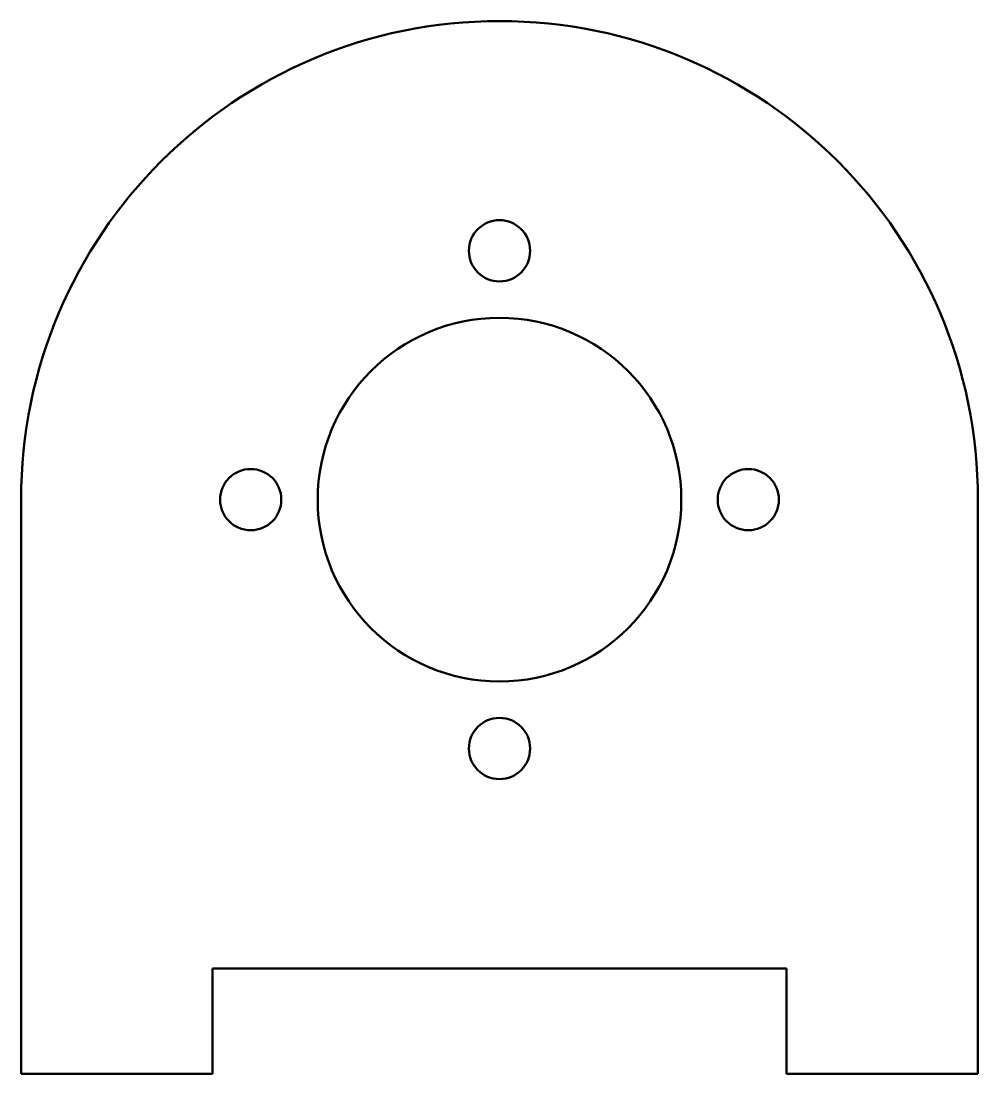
# Model space of a CAD drawing. Header units: millimetres. Extents: x 272 to 322, y 182.5 to 237.5.
import ezdxf

# ---------------------------------------------------------------- set-up
doc = ezdxf.new("R2010")
doc.units = ezdxf.units.MM
doc.layers.add('Visible (ISO)', color=7, linetype='Continuous', lineweight=50)

msp = doc.modelspace()

# ---------------------------------------------------------------- linework, layer by layer
at = {"layer": 'Visible (ISO)'}
for p, q in [((272, 212.5), (272, 182.5)), ((322, 182.5), (322, 212.5)), ((282, 188), (312, 188)), ((282, 182.5), (282, 188)), ((312, 188), (312, 182.5)), ((272, 182.5), (282, 182.5)), ((312, 182.5), (322, 182.5))]:
    msp.add_line(p, q, dxfattribs=at)
for centre, radius in [((297, 225.5), 1.6), ((297, 212.5), 9.5), ((284, 212.5), 1.6), ((310, 212.5), 1.6), ((297, 199.5), 1.6)]:
    msp.add_circle(centre, radius, dxfattribs=at)
msp.add_arc((297, 212.5), 25, 0, 180, dxfattribs=at)

doc.saveas('drawing.dxf')
